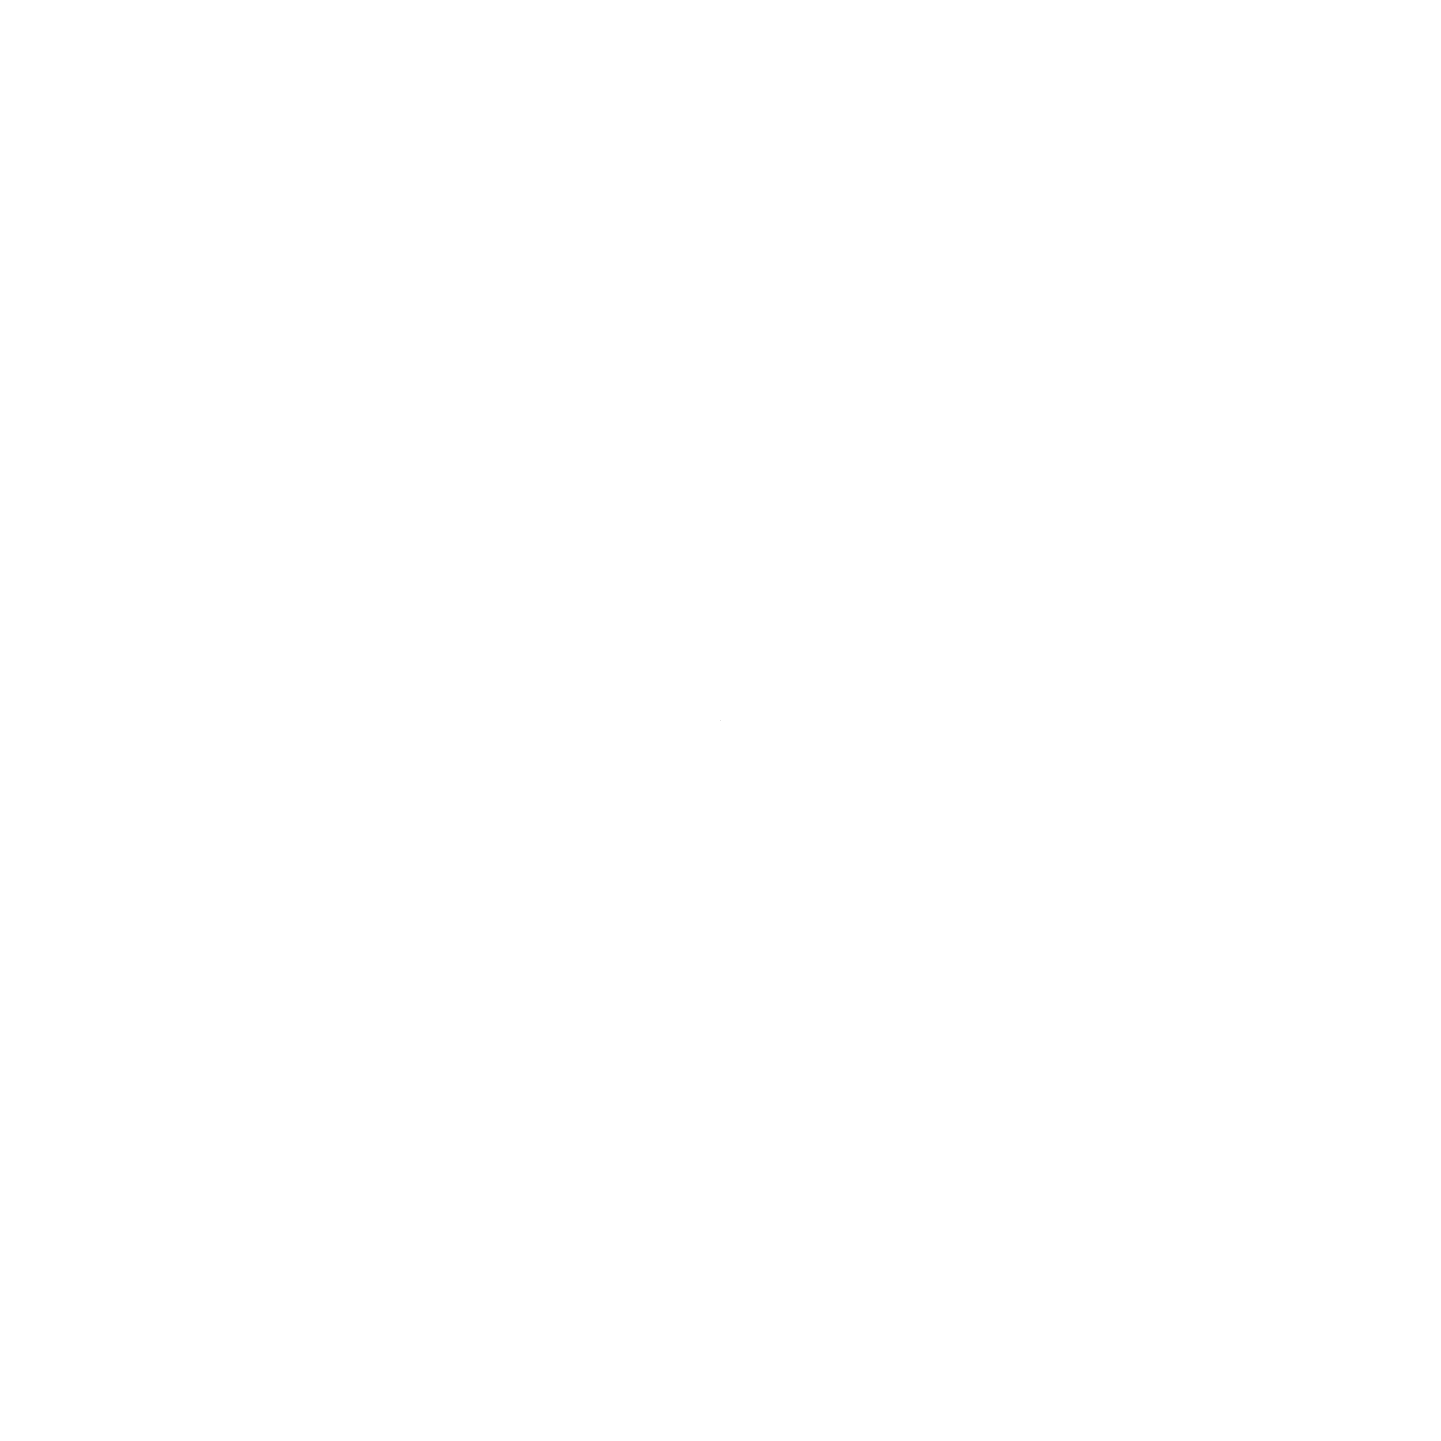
# Model space of a CAD drawing. Header units: metres. Extents: x 525504.4700049815 to 525504.4700049815, y 4462968.6622143788 to 4462968.6622143788.
import ezdxf

# ---------------------------------------------------------------- set-up
doc = ezdxf.new("R2010")
doc.units = ezdxf.units.M
doc.layers.add('workings_from_description', color=2, linetype='CONTINUOUS')

msp = doc.modelspace()

# ---------------------------------------------------------------- linework, layer by layer
at = {"layer": 'workings_from_description'}
for points in [[(525504.4700049815, 4462968.6622143788, 1722.3758421275), (525504.4700049815, 4462968.6622143788, 1600.4558421275)], [(525504.4700049815, 4462968.6622143788, 1722.3758421275), (525504.4700049815, 4462968.6622143788, 1628.4974421275)], [(525504.4700049815, 4462968.6622143788, 1722.3758421275), (525504.4700049815, 4462968.6622143788, 1711.7078421275)]]:
    msp.add_polyline3d(points, dxfattribs=at)

doc.saveas('drawing.dxf')
